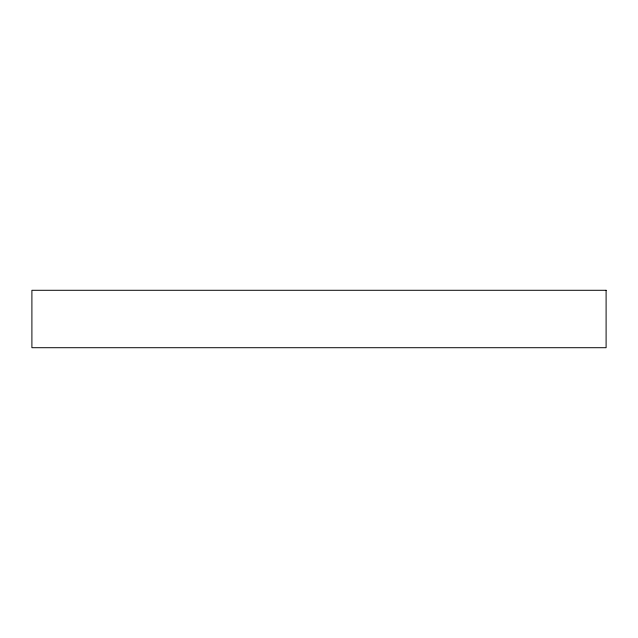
<?xml version="1.0" encoding="UTF-8"?>
<svg xmlns="http://www.w3.org/2000/svg" width="638" height="638" viewBox="0 0 638 638"><rect width="100%" height="100%" fill="white"/><g stroke="black" fill="none" stroke-linecap="round" stroke-linejoin="round"><path stroke-width="0.96" d="M606.1 290.29L31.9 290.29L31.9 347.71L606.1 347.71L606.1 290.29"/></g></svg>
